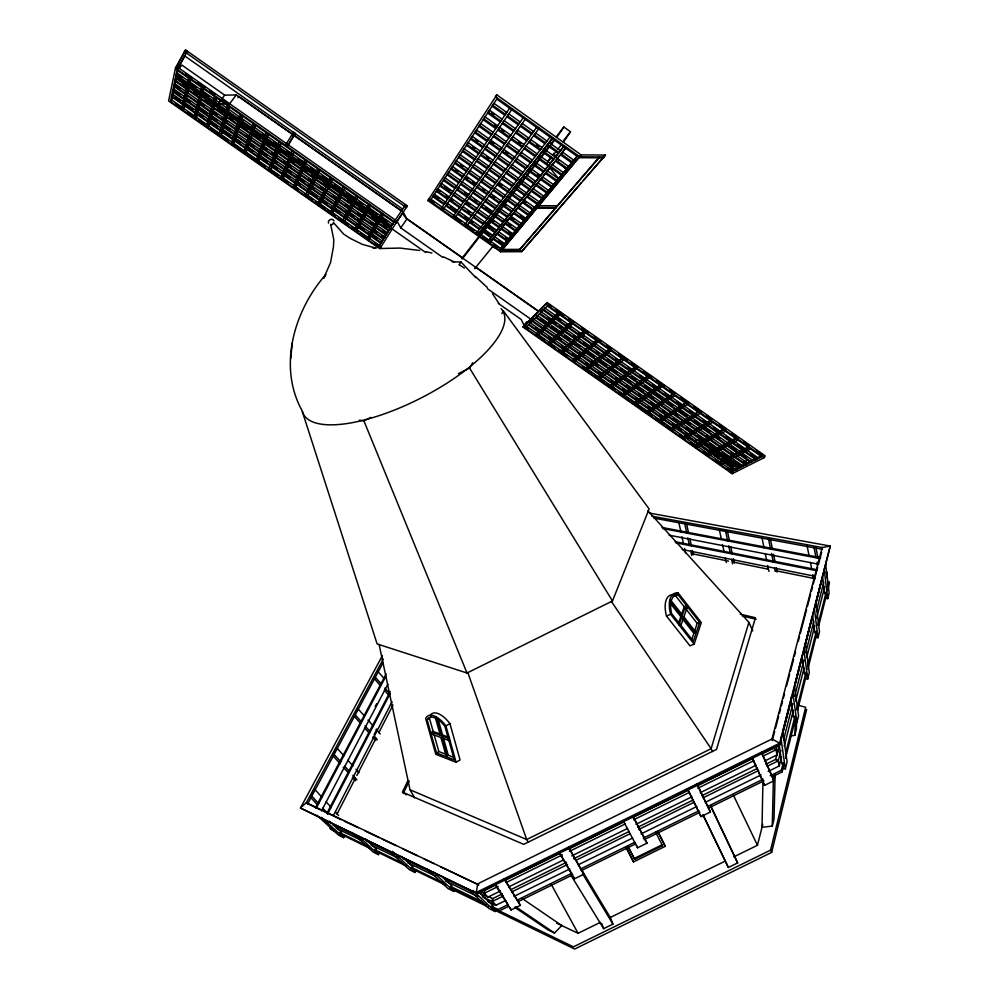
<?xml version="1.0" encoding="UTF-8"?>
<svg xmlns="http://www.w3.org/2000/svg" width="999" height="999" viewBox="0 0 999 999"><rect width="100%" height="100%" fill="white"/><g stroke="black" fill="none" stroke-linecap="round" stroke-linejoin="round"><path stroke-width="1.5" d="M762.949 780.768L762.012 827.272L772.264 826.123L774.025 819.018L775.149 773.975M772.264 826.123L773.463 776.335M790.634 735.926L794.804 735.351L795.254 721.44M796.74 718.194L796.378 728.995L794.804 735.351M330.657 224.35L333.778 239.573L333.479 246.678L330.519 262.65L323.664 278.246L325.874 274.45C294.006 310.627 277.597 366.658 302.222 410.964A112.275 39.386 -27.1 0 0 421.878 397.565A112.275 39.386 -27.1 0 0 501.111 308.616M333.216 222.939C334.927 223.177 331.368 225.299 330.519 224.7M292.22 343.244L290.734 358.616M176.049 69.505L176.686 66.521L185.589 49.95L407.392 205.919L395.929 222.864L175.462 68.107L185.589 49.95M170.454 101.461L177.085 70.117L393.818 222.228L378.446 247.065L170.454 101.461L171.628 99.925L177.997 70.017M181.531 109.216L182.617 104.458M182.805 103.671L183.791 99.363M183.966 98.576L184.965 94.206M186.176 88.961L185.152 93.394L186.351 91.833M187.387 83.654L186.351 88.149L187.562 86.576M187.575 82.83L188.636 78.222M184.291 105.632L183.192 110.377L185.19 105.27M185.477 100.537L184.478 104.845L186.326 100.424M186.663 95.392L185.652 99.75L187.525 95.28M187.874 90.16L186.85 94.593L188.736 90.06M189.111 84.853L188.062 89.348L189.972 84.778M190.372 79.433L189.298 84.041L191.583 77.835M495.292 910.439L574.625 949.05L771.653 852.409L770.566 850.137L805.681 707.292L798.326 705.244M771.653 852.409L806.655 709.465M195.155 113.237L193.981 117.932L195.142 116.396M196.403 108.204L195.342 112.462L196.516 110.914M196.603 107.43L197.677 103.109M198.963 97.939L197.877 102.31L199.063 100.749M200.275 92.695L199.163 97.14L200.362 95.554M200.474 91.883L201.611 87.325M782.542 768.443L785.351 768.855L787.1 761.837L782.617 730.381M794.168 722.115L796.902 722.502L798.551 715.883L794.555 686.625M805.069 678.633L807.741 678.983L809.29 672.727L805.531 643.856M815.421 637.387L818.019 637.712L819.492 631.793L815.746 601.81M825.224 598.326L827.746 598.626L829.145 593.019L825.624 563.698M772.364 776.685L782.13 771.877L781.368 770.229L783.266 762.687M785.539 753.621L795.029 715.871M796.553 709.827L806.043 672.077M807.554 666.046L816.283 631.306M817.806 625.274L826.148 592.057M827.671 586.013L828.808 581.48L829.457 583.016L827.572 590.571M782.13 771.877L784.028 764.322M785.539 758.278L795.766 717.494M797.652 709.939L806.742 673.676M807.879 669.143L816.97 632.879M818.855 625.324L826.81 593.593M196.828 114.398L195.642 119.093L197.702 114.023M198.089 109.378L197.015 113.636L198.913 109.241M199.375 104.296L198.289 108.604L200.2 104.171M200.674 99.138L199.575 103.509L201.498 99.013M201.998 93.894L200.874 98.327L202.822 93.794M203.346 88.536L202.198 93.082L204.271 88.087M780.906 750.349L778.233 760.863L779.257 765.971L768.106 771.44M783.591 739.834L792.769 703.783M794.68 696.278L803.87 660.227M805.781 652.722L813.823 621.178M816.495 610.664L823.775 582.117M733.803 856.88L757.442 845.279L762.786 824.262M774.612 777.734L775.386 774.737M781.543 756.93L779.257 765.971L778.233 760.863L775.674 759.415L765.921 764.21M784.215 746.378L793.381 710.214M795.666 701.173L804.07 668.031M806.742 657.479L814.747 625.836M816.658 618.306L824.674 586.663M778.758 747.352L775.661 759.44L778.233 760.863L767.07 766.358M782.629 732.242L790.384 702.022M794.655 685.414L801.635 658.216M804.732 646.128L812.1 617.432M815.584 603.833L822.177 578.146M764.46 761.101L777.035 754.919L779.744 744.342M782.841 732.267L791.37 699.025M794.854 685.426L802.209 656.73M804.919 646.153L812.287 617.457M815.771 603.858L822.364 578.171M382.392 655.606L300.437 808.029L477.322 893.606L779.944 744.717L830.256 546.053L649.8 513.136M777.16 745.254L775.986 749.774L777.035 754.919M774.675 731.455L772.314 740.484L772.002 738.985L822.214 547.539L830.256 546.053L779.645 743.219L779.944 744.717M775.461 728.446L778.621 716.395M779.407 713.386L780.581 708.865M781.368 705.856L782.554 701.348M783.341 698.338L784.527 693.818M786.5 686.288L789.647 674.25M790.434 671.241L793.593 659.19M794.38 656.181L795.566 651.673M798.326 641.133L799.5 636.613M800.286 633.603L806.593 609.515M807.392 606.505L810.539 594.467M811.325 591.458L812.512 586.937M813.298 583.928L817.632 567.37M818.418 564.36L821.578 552.322M207.667 122.003L206.418 126.636L207.58 125.1M209.016 117.033L207.879 121.241L209.041 119.693M210.364 112L209.216 116.271L210.402 114.71M210.577 111.226L211.751 106.893M213.149 101.723L211.963 106.106L213.149 104.533M214.573 96.428L213.361 100.924L214.56 99.326M209.34 123.164L208.079 127.797L210.19 122.777M210.689 118.207L209.54 122.402L211.476 118.057M212.063 113.187L210.901 117.445L212.849 113.037M213.449 108.092L212.275 112.412L214.248 107.954M214.86 102.922L213.661 107.305L215.659 102.797M216.308 97.64L215.085 102.123L217.095 97.54M220.167 130.757L218.843 135.34L219.992 133.791M221.603 125.849L220.392 130.007L221.553 128.446M223.052 120.891L221.815 125.1L222.989 123.526M224.513 115.847L223.264 120.117L224.45 118.544M224.738 115.072L225.999 110.739M227.522 105.507L226.236 109.952L227.422 108.354M221.84 131.918L220.492 136.488L222.665 131.518M223.277 127.023L222.053 131.169L224.038 126.848M224.738 122.065L223.501 126.274L225.499 121.903M226.211 117.045L224.962 121.304L226.973 116.883M227.71 111.938L226.448 116.259L228.484 111.788M229.246 106.718L227.947 111.151L230.007 106.606M647.926 510.826L748.9 622.352L711.126 748.713L712.462 751.51M232.655 139.498L231.244 144.018L232.392 142.47M234.166 134.665L232.892 138.761L234.053 137.2M234.403 133.916L235.702 129.758M237.263 124.788L235.939 128.996L237.113 127.422M237.5 124.013L238.836 119.743M240.447 114.585L239.086 118.968L240.272 117.37M234.315 140.659L232.892 145.18L235.115 140.235M235.851 135.839L234.553 139.922L236.576 135.639M237.387 130.944L236.076 135.09L238.124 130.757M238.961 125.974L237.625 130.182L239.698 125.799M240.547 120.941L239.198 125.212L241.283 120.779M242.17 115.797L240.796 120.167L242.907 115.647M699.662 622.327L693.368 641.233L671.653 613.648L671.216 611.663A22.89 11.226 66.7 0 1 677.147 594.942L678.259 594.992L699.662 622.327L697.177 623.351L694.717 630.719M674.05 594.73A25.037 12.325 66.7 0 0 666.458 616.008L689.972 645.829L694.155 644.143L701.298 622.564L678.171 592.981L675.424 594.143M691.72 639.697L693.855 633.291L695.479 631.68L683.89 616.92M243.631 152.685L245.13 148.227M246.728 143.456L245.367 147.502L247.427 143.244M248.351 138.624L246.978 142.72L248.139 141.146M248.601 137.874L249.987 133.716M251.661 128.734L250.25 132.954L251.423 131.369M253.359 123.651L251.91 127.972L253.097 126.374M246.79 149.388L245.279 153.846L247.565 148.951M248.401 144.63L247.04 148.664L249.101 144.405M250.025 139.798L248.651 143.893L250.737 139.598M251.686 134.902L250.287 139.048L252.397 134.703M253.359 129.932L251.948 134.141L254.071 129.745M255.082 124.85L253.621 129.171L255.781 124.688M680.881 625.636L686.912 608.141L685.464 606.293L684.228 606.805L681.181 615.584M678.596 623.026L680.806 616.67L682.055 616.158L671.053 602.147M678.97 625.049L685.464 606.293M257.58 156.943L256.006 161.351L257.143 159.803M259.265 152.248L257.842 156.231L258.991 154.67M260.976 147.465L259.528 151.511L260.689 149.95M262.7 142.632L261.238 146.728L262.4 145.155M262.974 141.883L264.46 137.725M266.258 132.692L264.735 136.963L265.909 135.365M257.542 158.704L258.329 156.493M260.939 153.409L259.503 157.392L261.613 153.172M264.398 143.819L262.924 147.914L265.072 143.594M266.171 138.911L264.673 143.069L266.845 138.711M267.969 133.903L266.446 138.162L268.644 133.716M259.852 158.017L257.655 162.5L260.389 156.556M263.324 148.414L261.201 152.685L263.823 147.078M270.017 165.659L268.369 170.005L269.505 168.456M271.79 161.014L270.292 164.947L272.44 160.764M273.576 156.306L272.065 160.29L273.214 158.729M275.399 151.536L273.863 155.582L275.025 153.996M277.247 146.691L275.687 150.787L276.848 149.201M277.535 145.941L279.133 141.733M271.678 166.821L270.005 171.154L272.265 166.708M275.262 157.48L273.726 161.463L275.911 157.23M277.098 152.722L275.537 156.756L277.734 152.485M278.946 147.889L277.372 151.973L279.595 147.652M280.844 142.932L279.233 147.14L281.493 142.732M274.101 161.925L271.953 166.109L274.613 160.614L277.185 162.425M524.2 324.425L523.139 327.148L732.167 473.713L764.198 457.629L765.222 455.906L547.19 302.572L524.213 325.537L528.034 328.221M302.335 411.588L377.123 643.943L467.008 673.014L612.487 600.973L649.125 508.953L503.434 311.001L501.86 313.649M282.442 174.363L280.707 178.646L283.004 174.226M284.29 169.78L282.717 173.651L283.866 172.09M286.176 165.135L284.578 169.068L285.726 167.495M288.087 160.427L286.463 164.41L287.625 162.837M288.374 159.69L290.01 155.644M291.995 150.762L290.309 154.907L291.483 153.309M284.091 175.512L282.355 179.795L284.653 175.387M285.964 170.941L284.378 174.813L286.576 170.667M287.849 166.309L286.251 170.23L288.474 166.046M289.772 161.613L288.149 165.584L290.384 161.351M291.72 156.843L290.072 160.876L292.332 156.593M293.706 151.96L292.02 156.106L294.318 151.736M294.842 183.042L293.032 187.275L295.367 182.892M296.778 178.534L295.142 182.355L297.377 178.234M298.751 173.951L297.09 177.822L298.226 176.249M300.749 169.306L299.051 173.239L301.336 169.031M302.772 164.598L301.049 168.581L303.359 164.323M304.832 159.778L303.084 163.861L304.245 162.263M296.503 184.203L294.668 188.424L297.015 184.053M300.424 175.125L298.751 178.996L301.011 174.837M304.782 165.06L306.543 160.976M299.038 179.395L296.79 183.516L299.588 178.122M303.022 170.205L300.736 174.413L303.584 168.893M305.057 165.509L302.747 169.768L307.13 160.727M307.23 191.721L305.344 195.891L306.468 194.33M309.253 187.263L307.542 191.034L310.402 185.689M309.578 186.576L311.313 182.755M313.386 178.172L311.626 182.055L313.948 177.872M315.509 173.526L313.711 177.46L316.059 173.239M317.657 168.781L315.834 172.802L316.995 171.204M308.891 192.882L306.98 197.04L309.378 192.707M310.926 188.436L309.19 192.195L311.476 188.112M312.987 183.928L311.238 187.737L313.549 183.616M315.072 179.358L313.299 183.229L315.634 179.058M317.195 174.713L315.397 178.646L317.757 174.425M319.368 169.98L317.532 174.001L319.917 169.705M319.605 200.387L317.632 204.495L320.08 200.187M319.93 199.713L321.715 195.991M323.851 191.546L322.04 195.317L324.388 191.221M326.024 187.025L324.188 190.859L325.324 189.261M328.221 182.455L326.361 186.326L327.51 184.728M330.469 177.76L328.559 181.743L330.994 177.485M407.754 780.956L402.397 792.132L523.701 844.367L716.52 749.437L755.444 617.732L740.259 614.173M403.221 793.568L409.253 780.993M321.253 201.536L319.268 205.644L321.715 201.348M323.376 197.153L321.578 200.874L323.913 196.828M325.524 192.72L323.701 196.478L326.061 192.382M325.861 192.02L328.858 186.613M329.92 183.641L328.047 187.512L330.444 183.329M332.18 178.958L330.257 182.929L332.704 178.671M326.998 190.434L328.234 187.887M331.968 209.041L329.92 213.087L332.405 208.828M334.153 204.708L332.305 208.379L333.429 206.805M336.388 200.324L334.503 204.046L336.888 199.975M338.636 195.879L336.725 199.638L337.862 198.052M340.921 191.358L338.986 195.18L341.421 191.034M343.269 186.738L341.283 190.659L342.432 189.048M333.616 210.19L331.556 214.236L334.041 209.977M335.814 205.869L333.953 209.528L336.326 205.519M338.049 201.498L336.163 205.207L338.549 201.149M340.322 197.053L338.399 200.811L340.821 196.716M342.62 192.545L340.671 196.366L343.119 192.22M344.967 187.937L342.969 191.845L345.454 187.625M337 814.135L355.419 778.258M356.843 775.499L375.974 738.236M378.808 732.717L392.982 705.119M374.076 734.677L376.91 729.17M333.454 815.471L392.033 701.785M326.91 813.298L390.234 691.508M327.472 814.272L389.91 694.03M321.453 811.001L387.899 684.165M375.212 706.505L376.66 703.746M315.572 807.454L386.151 673.925M316.134 808.378L385.789 676.435M344.305 217.682L342.182 221.678L343.294 220.117M346.591 213.424L344.655 217.033L347.065 213.049M348.888 209.091L346.94 212.762L349.375 208.729M351.236 204.708L349.25 208.429L350.387 206.83M353.609 200.262L351.598 204.033L354.083 199.912M356.044 195.704L353.983 199.575L355.12 197.964M334.24 752.684L336.8 747.901L343.868 755.781M356.006 712.012L357.829 708.591L363.948 715.496M320.317 809.789L307.692 803.808L382.904 663.111M383.304 659.028L306.368 802.647L300.437 808.029L477.322 893.606M185.339 55.032L177.248 69.368L187.4 51.211M345.954 218.831L343.818 222.814L346.353 218.594M348.239 214.573L346.303 218.182L348.713 214.198M350.562 210.265L348.601 213.923L351.036 209.89M352.909 205.881L350.924 209.59L353.384 205.519M355.294 201.448L353.284 205.207L355.769 201.099M357.742 196.903L355.669 200.762L358.204 196.578M356.631 226.311L354.42 230.245L357.005 226.061M358.991 222.115L356.993 225.674L359.44 221.716M361.388 217.857L359.365 221.466L361.838 217.47M363.811 213.536L361.763 217.195L364.26 213.149M366.283 209.153L364.198 212.862L366.72 208.779M368.793 204.67L366.658 208.466L369.23 204.32M467.844 888.498L488.886 908.466L495.142 911.525L496.54 909.04M358.279 227.46L356.056 231.393L358.641 227.21M360.651 223.277L358.641 226.823L361.101 222.877M365.497 214.71L363.424 218.356L365.934 214.323M367.969 210.327L365.871 214.036L368.406 209.965M370.492 205.856L368.344 209.653L369.493 208.042M427.21 868.98L448.027 888.548L453.921 891.42L455.282 889.023M389.185 850.836L409.49 869.754L415.06 872.477L416.396 870.154M352.01 832.479L373.189 852.06L378.459 854.632L379.77 852.384M369.293 234.653L366.658 238.811L367.757 237.25M371.391 230.794L369.318 234.303L370.429 232.73M381.943 213.237L371.765 230.157L372.889 228.571M370.592 236.089L368.294 239.947L370.929 235.801M375.537 227.76L373.426 231.318L375.949 227.36M378.059 223.514L375.911 227.11L378.471 223.114M380.619 219.206L378.446 222.852L381.031 218.818M383.241 214.797L381.019 218.544L383.641 214.423M458.429 373.638L469.555 368.082L472.702 362.774M316.833 815.184L338.661 835.226L343.644 837.661L344.942 835.476M374.15 230.369L370.966 235.452L374.15 230.369L376.785 232.218M742.969 466.208L746.902 459.677M293.706 131.955L285.439 145.305L286.613 143.694M683.903 436.713L526.386 326.248L525.312 327.872L731.181 472.215L732.167 470.566L761.375 455.769M732.167 473.713L733.166 472.065M746.615 449.812L745.591 451.511L750.561 448.913M736.413 468.419L735.414 470.067L528.359 324.837M295.08 133.516L287.213 146.553L295.479 133.204M734.103 441.009L733.079 442.719L737.961 440.059M721.44 463.037L720.441 464.685L724.612 462.5M719.055 449.238L718.044 450.899L722.227 448.626M711.638 437.849L710.614 439.523L714.784 437.162M716.57 435.052L715.546 436.738L719.767 434.34M697.215 446.053L696.216 447.689L700.249 445.404M689.772 434.765L688.761 436.426L692.732 434.078M699.263 429.158L698.239 430.831L702.322 428.421M704.108 426.286L703.071 427.972L707.217 425.524M378.446 247.065L390.909 227.16M392.52 224.538L394.143 221.915M683.878 405.706L682.829 407.405L687.374 404.495M682.167 423.339L681.143 425L685.114 422.565M669.842 414.685L668.818 416.346L672.702 413.861M679.133 408.741L678.084 410.427L682.092 407.867M397.078 221.241L379.795 248.776L168.594 100.949L175.462 68.107L176.686 66.521L397.078 221.241L400.724 227.872L442.769 257.38M666.62 399.95L665.571 401.635L669.505 399.026M658.653 387.987L657.604 389.672L661.987 386.638M648.601 411.95L647.577 413.586L651.323 411.101M653.034 408.991L652.01 410.639L655.781 408.141M636.4 403.396L635.376 405.032L639.06 402.485M645.142 397.352L644.105 399.001L647.851 396.416M649.587 394.268L648.538 395.941L652.335 393.306M627.384 400.249L628.421 398.613M641.545 382.33L640.484 384.016L644.268 381.293M624.2 394.842L623.164 396.478L626.773 393.868M616.158 383.117L615.122 384.765L618.668 382.105M612.15 367.982L611.088 369.642L614.685 366.858M620.716 361.313L619.642 362.999L623.776 359.777M595.541 362.537L594.48 364.185L597.951 361.376M595.329 343.469L594.243 345.142L598.214 341.795M427.11 719.767L427.684 718.88A22.815 10.265 60.7 0 1 443.618 724.737L444.905 726.31L454.308 759.877L436.501 752.921L427.11 719.767L430.07 717.532A22.802 10.29 60.7 0 1 431.081 716.608M575.199 360.477L574.15 362.113L577.484 359.29M579.145 357.142L578.084 358.791L581.43 355.969M564.522 347.827L560.214 352.335L563.448 348.788M568.381 344.418L564.06 348.951L567.295 345.379M566.77 348.464L565.709 350.1L568.98 347.227M576.261 337.45L571.828 342.083L575.149 338.436M574.575 341.596L573.501 343.256L576.873 340.297M427.884 200.587L496.84 94.868L581.106 154.882L605.431 155.045L521.753 251.673L500.599 251.798L427.884 200.587L429.046 198.913M567.569 324.95L563.149 329.682L566.458 325.974M555.919 335.676L551.66 340.247L554.857 336.651M496.715 99.051L577.247 156.393L499.575 250.037L429.932 200.986L497.202 98.439M538.286 334.59L537.225 336.213L540.334 333.241M545.679 327.535L544.605 329.183L547.777 326.149M550.973 319.68L546.678 324.425L549.912 320.716M554.832 315.996L550.474 320.779L553.746 317.033M553.259 320.304L552.16 321.978L555.432 318.856M526.723 321.728L523.139 327.148L547.19 302.572M604.657 155.931L603.384 157.842L579.07 157.692M521.753 251.673L523.451 249.338M559.915 180.307L562.487 176.486M499.575 250.037L506.618 241.221M503.296 247.814L501.148 251.149L522.315 251.011M496.715 230.344L495.554 232.043L485.526 224.975L486.688 223.277L496.715 230.344L498.576 228.009M474.975 268.331L475.799 267.108L538.061 310.851M548.201 161.051L550.799 157.205M563.386 142.258L570.504 131.756L563.861 127.01L556.218 136.863M559.665 151.436L558.379 153.334L547.065 145.292M510.027 107.58L441.046 208.816L442.207 207.143M556.718 137.512L563.861 127.01M477.285 231.855L476.136 233.529L550.536 136.413M484.34 222.665L483.179 224.363L473.151 217.295M459.053 264.847L460.989 262.013L475.836 277.672M512.112 109.066L442.857 210.09L444.018 208.416M465.609 223.626L464.46 225.312L537.05 126.823M467.407 224.9L466.258 226.573L539.123 128.297M453.921 215.397L452.759 217.07L523.126 117.857M455.719 216.658L454.557 218.331L525.212 119.343M400.724 227.872L406.93 218.981L403.321 212.325L395.929 222.864M496.84 94.868L495.516 96.778L579.807 156.806L604.145 156.955M429.932 200.986L431.093 199.313L500.711 248.351M405.631 204.683L394.18 221.641L395.329 220.017M407.392 205.919L406.243 207.542L184.365 51.548M379.32 217.357L380.457 215.747M376.773 221.678L377.897 220.08M374.25 225.949L375.374 224.35M402.048 211.426L236.276 94.942L229.67 103.721L219.58 103.834M237.937 97.677L238.836 96.491L401.61 210.876M218.132 103.846L224.7 95.142L236.276 94.942M179.333 68.282L181.83 65.035L224.7 95.142M177.135 74.026L175.924 75.612L391.121 226.586M175.999 79.408L174.788 80.981L388.499 230.831M505.482 198.938L477.934 234.802L552.247 138.586M507.355 196.491L523.389 175.737M525.274 173.302L527.16 170.854M529.045 168.419L531.868 164.748M533.691 162.4L536.575 158.654M539.41 154.982L542.232 151.324M544.118 148.888L546.952 145.217M548.838 142.782L552.609 137.899M461.65 258.704L486.488 226.711M488.399 224.251L490.309 221.778M492.22 219.318L506.543 200.861M508.454 198.401L511.326 194.705M513.236 192.245L524.687 177.472M526.598 175.012L548.576 146.703M550.486 144.243L554.308 139.323M462.437 258.778L554.82 139.972M563.848 140.16L570.504 131.756M547.402 162.412L551.161 157.68M553.046 155.307L555.869 151.748M557.742 149.375L561.5 144.63M490.871 237.662L487.812 241.758L563.661 146.716M492.807 235.252L494.73 232.829M500.499 225.599L515.896 206.306M517.819 203.896L524.55 195.454M526.473 193.044L529.358 189.423M531.281 187.013L548.601 165.297M550.524 162.887L553.409 159.266M555.332 156.855L563.998 146.004M497.502 232.917L489.61 243.019L565.734 148.189M499.438 230.507L509.09 218.469M511.026 216.071L512.949 213.661M514.885 211.251L521.64 202.834M523.576 200.424L526.473 196.815M527.884 195.055L531.306 190.797M533.229 188.386L536.126 184.778M538.061 182.38L554.47 161.913M556.605 159.253L559.303 155.906M561.713 152.897L566.058 147.477M474.787 268.556L492.457 246.815L496.428 248.227M519.43 225.774L508.104 239.423L505.581 237.637M521.391 223.401L577.559 155.669M579.12 157.268L501.735 250.112L519.855 250.012M580.357 155.769L581.106 154.882L500.599 251.798M599.275 157.068L518.506 251.036L599.013 157.817M522.877 249.987L581.306 182.78M583.341 180.444L605.431 155.045M514.597 907.267L548.101 929.932L554.495 933.016L561.8 925.574L522.027 898.413M529.695 322.964L531.893 320.766M540.721 312.013L542.919 309.815M525.312 327.872L547.327 306.019L761.738 456.78L731.181 472.215M538.723 331.456L535.576 335.065L538.686 332.08M542.407 327.909L539.248 331.543L542.37 328.559M546.128 324.338L542.944 328.009L546.103 324.975M558.204 312.749L554.32 317.095L558.029 313.549M544.068 329.083L540.909 332.704L544.03 329.72M551.598 321.89L548.364 325.599L551.573 322.527M558.054 315.721L559.915 313.948M556.031 318.294L559.74 314.747M551.086 340.122L547.902 343.706L551.086 340.784M558.666 333.142L555.432 336.775L558.666 333.803M562.537 329.583L559.265 333.254L562.549 330.232M571.028 321.765L567.082 326.061L570.866 322.577M550.611 343.231L552.734 341.283M556.518 337.824L553.309 341.408L556.518 338.486M564.223 330.769L560.938 334.428L564.235 331.418M568.144 327.16L564.835 330.869L568.169 327.809M570.829 324.7L572.727 322.964M549.55 344.855L552.734 341.945M557.105 337.949L560.339 334.977M568.781 327.26L572.577 323.776M571.191 341.933L567.919 345.542L571.228 342.62M579.158 334.89L575.799 338.574L579.208 335.564M583.828 330.756L579.82 335.015L583.691 331.593M565.084 349.95L561.85 353.484L565.109 350.624M570.641 345.055L572.864 343.107M578.571 338.087L580.844 336.076M585.526 331.968L581.518 336.213L585.402 332.792M569.58 346.703L572.889 343.793M577.484 339.76L580.894 336.763M575.786 357.442L572.514 360.964L575.836 358.142M579.72 354.096L576.435 357.63L579.77 354.807M583.703 350.711L580.382 354.283L583.753 351.411M587.737 347.29L584.378 350.886L587.812 347.977M591.833 343.806L588.436 347.452L591.908 344.493M595.616 340.597L592.544 343.956L596.503 340.597M585.364 351.885L582.042 355.444L585.426 352.585M593.518 344.992L590.122 348.626L593.606 345.691M596.316 342.632L598.314 340.946M586.051 352.06L589.485 349.163M588.099 366.084L584.79 369.568L588.186 366.808M592.12 362.812L588.798 366.308L592.207 363.524M596.191 359.49L592.819 363.024L596.278 360.202M600.312 356.119L596.915 359.69L600.411 356.83M604.495 352.709L601.048 356.318L604.607 353.421M609.365 348.726L605.257 352.884L609.303 349.6M587.474 369.081L589.747 367.245M593.781 363.961L590.446 367.457L593.856 364.685M606.181 353.896L602.734 357.492L606.293 354.608M609.04 351.573L611.076 349.925M586.425 370.716L589.822 367.957M598.576 360.864L602.097 358.017M606.955 354.083L611.001 350.786M600.411 374.725L597.052 378.171L600.511 375.449M604.507 371.503L601.148 374.962L604.62 372.24M608.666 368.244L605.257 371.74L608.778 368.981M612.874 364.947L609.427 368.481L612.999 365.684M617.145 361.588L613.661 365.159L617.282 362.325M622.115 357.692L617.944 361.8L622.077 358.579M599.725 377.684L602.047 375.874M616.408 364.672L618.831 362.774M598.688 379.308L602.16 376.611M602.784 376.123L606.268 373.401M606.917 372.902L610.451 370.154M615.334 366.346L618.968 363.511M612.699 383.341L609.303 386.75L612.837 384.091M616.883 380.182L613.473 383.616L617.02 380.944M621.128 376.998L617.669 380.457L621.266 377.747M625.424 373.751L621.927 377.26L625.574 374.513M629.77 370.467L626.248 374.001L629.944 371.228M634.852 366.645L630.619 370.716L634.827 367.545M620.379 379.957L622.777 378.159M624.65 376.76L627.085 374.925M636.55 367.832L632.305 371.903L636.525 368.743M610.926 387.899L614.472 385.252M619.33 381.618L622.926 378.921M623.588 378.421L627.247 375.686M627.921 375.187L631.63 372.402M624.974 391.958L621.528 395.329L625.137 392.719M629.245 388.861L625.786 392.257L629.407 389.635M633.566 385.726L630.069 389.16L633.741 386.501M637.949 382.555L634.415 386.014L638.136 383.329M642.394 379.333L638.811 382.842L642.582 380.107M647.564 375.587L643.281 379.608L647.564 376.498M630.893 390.01L627.434 393.406L631.056 390.796M632.767 388.661L635.227 386.888M631.718 390.322L635.401 387.674M636.076 387.187L639.797 384.503M644.967 380.794L649.263 377.697M638.461 399.7L633.753 403.896L637.424 401.348M641.583 397.515L638.086 400.874L641.783 398.314M645.991 394.455L642.457 397.852L646.191 395.254M650.461 391.346L646.877 394.767L650.674 392.132M655.307 387.962L651.36 391.658L655.207 388.986M660.264 384.515L655.918 388.486L660.289 385.452M639.722 402.035L643.418 399.475M653.034 392.832L656.892 390.159M649.475 409.14L645.953 412.45L649.687 409.952M653.908 406.168L650.374 409.49L654.133 406.98M658.403 403.159L654.82 406.531L658.628 403.983M662.949 400.112L659.328 403.509L663.199 400.936M667.894 396.803L663.898 400.462L667.819 397.839M672.939 393.431L668.543 397.365L673.001 394.38M656.468 407.679L660.289 405.144M660.988 404.682L664.859 402.11M670.217 398.539L674.687 395.579M661.7 417.719L658.129 420.991L661.95 418.544M666.221 414.81L662.637 418.106L666.47 415.646M670.791 411.863L667.17 415.197L671.053 412.699M674.775 409.303L671.765 412.25L675.699 409.715M679.457 406.281L676.423 409.253L680.419 406.693M685.601 402.335L681.143 406.218L685.689 403.309M665.297 417.594L667.856 415.959M659.752 422.127L663.586 419.692M664.273 419.243L668.106 416.795M673.413 413.411L677.359 410.889M673.913 426.286L670.304 429.533L674.188 427.135M678.521 423.439L674.887 426.698L678.783 424.288M683.166 420.554L679.507 423.851L683.453 421.416M688.224 417.432L684.178 420.966L688.186 418.494M693.019 414.46L688.923 418.032L692.994 415.534M698.251 411.226L693.731 415.072L698.363 412.212M671.927 430.669L675.824 428.271M676.523 427.834L680.431 425.437M685.838 422.127L689.859 419.655M690.584 419.205L694.667 416.708M695.416 416.246L700.049 413.399M686.101 434.84L682.454 438.049L686.413 435.701M690.796 432.055L687.125 435.277L691.096 432.929M695.866 429.033L691.82 432.492L695.841 430.107M700.674 426.173L696.578 429.67L700.661 427.247M705.556 423.276L701.41 426.81L705.544 424.35M710.888 420.104L707.342 422.202L706.305 423.901L711.013 421.116M684.078 439.185L688.036 436.85M693.468 433.641L697.502 431.268M707.979 425.087L712.699 422.302M449.937 723.613L445.929 725.911A25 11.239 60.7 0 0 425.636 718.443L435.789 754.307L456.106 762.274L460.064 759.927L449.937 723.613A24.963 11.276 60.7 0 0 430.482 714.847M440.971 737.549L446.004 755.481L448.226 755.194L453.871 757.379M446.004 755.481L447.19 754.794M436.501 752.921L438.861 751.548L445.804 754.245M449.6 737.637L442.557 735.002L441.371 735.689L436.188 717.257M435.552 718.293L440.334 735.289L441.521 734.602L433.191 731.48L432.005 732.167L432.642 734.402L433.828 733.728L438.861 751.548M698.289 443.381L694.592 446.553L698.613 444.268M703.059 440.659L699.35 443.856L703.383 441.546M708.216 437.699L705.144 439.46L704.12 441.133L708.216 438.798M713.111 434.915L709.989 436.688L708.965 438.374L713.124 436.001M718.069 432.067L714.909 433.878L713.885 435.564L718.094 433.166M723.501 428.971L719.904 431.031L718.868 432.729L723.651 429.995M700.973 444.992L705.019 442.694M705.769 442.282L709.864 439.947M720.541 433.903L725.336 431.181M710.451 451.91L706.718 455.057L710.813 452.822M715.646 449.063L712.562 450.749L711.55 452.41L715.659 450.162M720.554 446.366L717.419 448.089L716.408 449.75L720.579 447.465M724.475 444.218L721.34 447.053L725.561 444.742M730.581 440.859L727.359 442.632L726.335 444.318L730.619 441.97M736.088 437.837L732.429 439.835L731.405 441.546L736.275 438.873M708.328 456.193L712.437 453.958M713.174 453.546L717.294 451.311M722.989 448.214L727.222 445.904M727.996 445.479L732.292 443.144M722.951 460.252L719.817 461.9L718.818 463.548L722.989 461.363M727.884 457.654L724.737 459.303L723.738 460.964L727.921 458.766M732.866 455.02L729.695 456.693L728.683 458.366L732.916 456.131M737.936 452.347L734.702 454.046L733.691 455.731L737.986 453.471M743.069 449.637L739.797 451.361L738.773 453.059L743.131 450.761M748.676 446.678L744.954 448.638L743.93 450.337L748.875 447.739M741.445 452.522L744.73 450.811M725.361 462.1L729.545 459.915M730.319 459.515L734.565 457.292M735.339 456.88L739.647 454.632M740.434 454.22L744.792 451.935M359.29 420.167L363.911 420.866L370.866 417.395M495.916 884.852L484.752 890.346L484.265 893.293L487.949 897.114L500.511 890.933M505.669 880.057L560.052 853.296M568.419 849.187L624.2 821.74M632.567 817.632L688.348 790.184M698.101 785.376L752.484 758.628M762.249 753.82L773.401 748.338L775.986 749.774L763.423 755.956M498.214 886.425L484.265 893.293L480.057 891.283M506.593 882.304L562.425 854.832M569.405 851.398L625.237 823.938M633.616 819.817L689.447 792.344M697.826 788.223L753.658 760.763M508.891 886.812L563.361 860.014M571.74 855.893L627.597 828.421M635.976 824.3L691.845 796.827M700.224 792.707L756.081 765.222M502.435 893.805L492.669 898.601L488.486 896.578M510.801 889.684L566.558 862.262M573.526 858.828L629.295 831.405M637.662 827.297L693.431 799.862M701.785 795.753L757.554 768.331M503.371 896.041L492.207 901.523L482.43 896.827M511.738 891.92L567.544 864.472M575.923 860.351L630.332 833.603M638.711 829.482L694.517 802.035M702.884 797.914L758.691 770.479M505.606 900.511L495.841 905.306L487.462 901.26M513.986 896.39L569.842 868.93M578.221 864.809L632.667 838.036M641.046 833.915L696.89 806.455M705.269 802.334L761.126 774.874M491.071 906.105L498.076 909.502L507.854 904.694M517.619 899.899L572.04 873.138M580.419 869.018L634.84 842.269M643.219 838.149L699.038 810.713M707.404 806.593L763.224 779.145M770.204 775.724L781.368 770.229M490.571 906.992L498.976 911.076L508.741 906.28M518.506 901.473L572.902 874.737M581.268 870.616L635.676 843.88M644.043 839.759L699.837 812.337M708.204 808.216L763.998 780.793M495.379 885.027L511.051 909.977L520.392 905.381L504.782 879.407M558.928 852.035L574.437 878.82L583.803 874.225L569.005 847.814M623.064 820.491L637.587 847.789L646.965 843.181L645.928 840.983M699.924 814.435L701.023 816.608L710.426 811.987L697.027 784.09M752.11 757.729L764.585 785.364L774 780.731L761.6 752.322M634.627 859.365L634.228 858.478L662.1 844.792L662.512 845.666L634.627 859.365L628.346 847.277M625.898 847.314L633.491 861.925L665.284 846.303L657.817 831.38M556.668 923.138L578.059 933.303L600.312 922.377M610.039 917.606L725.461 860.976M570.529 874.575L603.658 928.658L612.911 924.112L610.277 917.494L581.618 869.817M703.071 815.271L728.371 867.469L737.662 862.924L710.714 805.669M770.566 850.137L573.414 946.852L496.878 909.689M673.214 596.291A22.865 11.251 66.7 0 1 674.662 595.991L678.259 594.992M666.458 616.008L670.616 614.26A25.075 12.3 66.7 0 1 678.171 592.981M686.912 608.141L685.676 608.653L697.177 623.351M682.267 618.531L683.516 618.019L695.104 632.779M694.23 632.192L695.479 631.68M502.285 249.463L520.429 249.35M556.106 207.505L537.537 207.505L538.736 205.719L557.305 205.719L555.444 208.254L536.9 208.267M380.519 248.501L400.037 248.077L419.68 250.487M452.048 261.813L460.989 262.013M375.299 248.039L372.714 247.652L376.136 248.214L362.325 244.355L350.112 238.324L343.693 234.116L333.841 223.027M685.289 437.699L691.37 438.798M695.928 439.635L698.963 440.184L738.423 467.882M651.935 516.208L822.214 547.539L822.364 549.3L653.958 518.144M721.765 529.945L724.25 530.394M662.012 527.472L820.753 557.642M662.637 528.521L819.555 558.441M669.08 535.177L818.543 564.198M675.162 541.72L817.282 569.792M675.774 542.794L816.108 570.604M682.217 549.512L815.109 576.298M692.132 553.746L728.583 561.138M733.141 562.062L768.069 569.155M775.661 570.691L815.147 578.708M742.457 616.033L756.118 619.243M425.874 251.611L431.918 253.059M432.005 732.167L448.401 738.336M432.642 734.402L450.449 741.133M379.083 644.367L409.99 789.759L526.698 839.522L528.184 842.232M443.531 256.905L454.395 261.95M323.127 811.113L341.358 819.767M344.168 821.091L358.191 827.734M365.197 831.068L379.22 837.711M382.03 839.048L396.054 845.691M403.072 849.013L417.095 855.668M424.113 858.99L433.928 863.636M440.934 866.97L478.808 884.914L306.368 802.647L307.692 803.808M479.52 893.069L487.949 897.114M333.092 824.924L358.204 837.025M366.583 841.058L394.505 854.495M402.872 858.528L433.578 873.301M443.356 878.009L472.664 892.119M336.276 828.258L361.476 840.421M371.278 845.154L397.877 858.004M407.667 862.724L435.664 876.248M445.467 880.981L477.659 896.528M332.717 829.282L329.92 827.934L330.769 829.345L336.376 832.08M339.722 832.691L367.757 846.278M374.762 849.687L402.784 863.273M411.188 867.357L443.431 882.991M450.437 886.388L482.667 902.022M455.132 889.422L484.353 903.608M340.584 834.115L371.416 849.1M375.624 851.148L406.468 866.121M412.075 868.855L445.716 885.201M449.912 887.237L486.363 904.944M452.147 889.435L488.324 907.055M459.515 264.897L464.398 268.132M515.771 906.792L554.495 933.016M734.577 453.958L537.287 315.409L536.201 317.07L746.29 464.572L747.302 462.899L737.125 455.744M540.534 318.656L546.89 323.114M551.985 326.685L559.602 332.043M564.697 335.614L569.78 339.185M576.136 343.656L579.957 346.328M587.587 351.685L593.943 356.156M600.299 360.614L606.655 365.085M613.011 369.543L616.82 372.227M624.45 377.585L630.806 382.043M638.436 387.4L643.531 390.971M649.887 395.442L653.696 398.114M675.312 413.299L677.859 415.084M686.763 421.328L690.571 424.013M707.105 435.614L709.64 437.4M731.256 452.584L733.803 454.37M743.968 461.513L746.515 463.299L745.504 464.972L535.639 317.632M185.951 73.889L192.332 78.359M197.427 81.943L205.07 87.313M210.165 90.884L215.272 94.468M221.641 98.938L229.283 104.308M692.607 430.656L533.616 319.068L532.529 320.704L741.196 467.145L742.207 465.484L695.142 432.442M558.466 337.462L561.001 339.235M580.069 352.622L583.878 355.294M591.495 360.639L597.852 365.097M615.634 377.585L618.181 379.37M627.072 385.614L630.881 388.286M638.511 393.643L641.046 395.417M651.211 402.56L655.032 405.232M662.649 410.577L667.732 414.148M674.088 418.606L677.896 421.278M686.788 427.522L691.87 431.093M698.226 435.552L704.582 440.01M709.665 443.581L714.747 447.14M722.364 452.497L728.721 456.955M733.803 460.527L741.433 465.871M487.362 288.674L530.681 319.081M531.967 321.266L740.421 467.544M178.409 74.925L182.23 77.597M189.872 82.954L196.229 87.425M203.871 92.782L208.966 96.354M238.237 116.895L243.331 120.467M262.425 133.866L264.972 135.652M273.876 141.908L276.423 143.694M286.613 150.837L290.422 153.521M298.064 158.878L303.159 162.45M310.789 167.807L315.884 171.378M322.252 175.849L327.335 179.42M334.977 184.778L340.072 188.349M346.428 192.819L352.797 197.278M359.165 201.748L362.987 204.42M370.617 209.778L376.985 214.248M382.08 217.819L387.162 221.391M529.994 322.665L737.175 468.032L736.176 469.68L528.908 324.3M535.826 327.697L539.66 330.382M548.601 336.663L551.148 338.449M561.376 345.617L567.769 350.1M572.877 353.683L576.71 356.381M585.651 362.649L588.211 364.448M598.426 371.616L600.986 373.401M611.201 380.582L613.761 382.367M622.702 388.648L626.535 391.333M635.476 397.602L638.036 399.4M648.251 406.568L650.811 408.366M659.752 414.635L663.586 417.32M672.527 423.601L675.087 425.387M677.634 427.185L681.468 429.87M685.302 432.567L687.861 434.353M709.577 449.587L712.137 451.386M722.352 458.553L728.746 463.037M716.196 454.533L718.743 456.331M727.659 462.587L731.48 465.259M175.886 77.26L187.35 85.302M189.897 87.088L251.074 129.995M253.621 131.793L263.811 138.936M266.358 140.722L425.649 252.46M498.289 303.409L521.228 319.505L524.213 325.537M689.71 438.286L697.364 443.656M699.912 445.442L710.102 452.597M712.649 454.383L721.578 460.639M724.125 462.425L730.494 466.895M182.355 83.866L186.164 86.538M193.794 91.896L197.615 94.568M205.245 99.925L210.327 103.484M217.957 108.841L223.039 112.4M229.395 116.858L233.217 119.543M240.846 124.887L247.203 129.346M252.285 132.917L259.915 138.262M264.997 141.833L270.092 145.404M277.722 150.749L280.257 152.535M291.708 160.564L294.255 162.35M303.147 168.594L306.968 171.266M312.05 174.825L317.133 178.396M323.501 182.854L329.857 187.312M347.652 199.8L351.473 202.472M359.103 207.829L364.185 211.401M371.815 216.746L376.898 220.317M383.254 224.775L387.075 227.447M686.438 438.486L719.467 461.65M722.015 463.436L732.167 470.566M539.497 336.251L544.63 339.86M550.961 344.293L554.845 347.015M558.603 349.65L567.607 355.969M582.817 366.633L585.364 368.419M589.31 371.178L591.858 372.977M594.28 374.675L604.62 381.93M607.03 383.604L609.577 385.389M612.287 387.3L614.835 389.086M618.493 391.645L622.315 394.33M626.323 397.14L628.883 398.938M631.231 400.587L641.645 407.879M642.694 408.628L646.528 411.301M649.3 413.249L651.86 415.047M655.444 417.557L664.622 424.001M666.907 425.599L670.729 428.284M679.645 434.54L683.478 437.212M691.121 442.582L694.942 445.254M703.858 451.511L707.679 454.195M715.321 459.552L719.143 462.237M728.071 468.481L731.892 471.166M174.862 84.715L179.982 88.299M201.698 103.534L204.258 105.32M213.199 111.588L217.033 114.273M222.153 117.857L227.26 121.441M246.428 134.89L248.988 136.676M263.049 146.528L266.883 149.226M271.99 152.81L277.11 156.381M283.491 160.864L291.159 166.246M309.053 178.784L311.613 180.582M320.554 186.85L326.948 191.333M333.341 195.804L337.175 198.501M346.116 204.77L349.95 207.455M357.617 212.824L361.451 215.522M370.404 221.79L374.238 224.475M383.179 230.744L387.013 233.441M173.664 86.276L385.901 235.027M173.751 89.947L180.132 94.418M186.526 98.889L190.347 101.573M199.288 107.842L206.955 113.212M210.789 115.896L217.17 120.367M224.825 125.737L229.932 129.321M249.088 142.732L254.196 146.316M259.303 149.9L266.97 155.257M288.674 170.479L291.233 172.265M296.341 175.849L303.996 181.206M309.103 184.79L314.21 188.374M346.141 210.739L353.796 216.109M357.63 218.793L360.189 220.579M381.893 235.789L384.453 237.587M172.565 91.496L383.341 239.173M175.2 96.891L180.307 100.462M186.688 104.932L193.069 109.403M199.45 113.874L203.272 116.558M210.939 121.915L217.307 126.386M223.689 130.857L230.07 135.315M235.177 138.898L240.284 142.47M247.939 147.827L253.047 151.411M260.702 156.768L267.083 161.239M272.178 164.81L277.285 168.394M284.94 173.751L290.047 177.322M297.702 182.692L300.249 184.478M311.738 192.52L316.845 196.091M321.94 199.663L327.048 203.247M332.155 206.818L339.81 212.175M356.393 223.801L364.048 229.158M369.155 232.73L376.81 238.099M171.478 96.653L380.819 243.244M171.628 99.925L379.545 245.504M176.124 103.871L181.219 107.43M187.575 111.876L192.657 115.434M199.026 119.892L205.382 124.338M210.464 127.909L218.094 133.242M221.915 135.914L228.272 140.372M234.628 144.818L242.257 150.162M246.079 152.835L254.982 159.066M258.791 161.738L265.16 166.196M270.242 169.755L277.872 175.1M280.419 176.873L288.049 182.218M295.679 187.562L298.226 189.335M304.583 193.794L312.212 199.138M316.021 201.81L324.925 208.042M327.472 209.815L330.02 211.601M332.555 213.374L335.102 215.16M338.923 217.832L347.814 224.063M351.636 226.736L357.992 231.194M360.539 232.967L366.895 237.425M374.525 242.757L380.881 247.215M435.202 195.816L438.936 198.451M450.699 206.743L455.694 210.252M464.972 216.795L468.706 219.43M470.517 220.704L473.002 222.452M484.752 230.744L489.722 234.241M499.025 240.796L504.045 244.33M432.792 196.628L443.981 204.508M445.804 205.794L455.769 212.824M457.592 214.098L467.544 221.116M469.355 222.39L479.308 229.408M481.118 230.682L491.058 237.687M492.869 238.961L502.897 246.029M430.319 199.812L434.14 202.51M455.819 217.782L460.926 221.378M468.581 226.761L473.676 230.357M482.604 236.638L487.712 240.235M494.08 244.73L497.914 247.427M548.439 304.345L550.986 306.131M556.093 309.727L563.748 315.11M568.856 318.693L573.95 322.29M581.605 327.672L587.986 332.155M594.368 336.638L600.749 341.121M607.13 345.604L610.951 348.301M618.606 353.683L627.534 359.965M631.368 362.662L637.749 367.145M644.118 371.628L651.773 377.01M656.88 380.594L664.535 385.976M669.642 389.573L674.737 393.156M681.118 397.639L688.773 403.034M693.88 406.618L701.535 412M706.63 415.584L711.738 419.18M719.392 424.563L725.774 429.046M732.155 433.529L738.523 438.012M743.631 441.608L748.738 445.192M756.393 450.574L762.761 455.069M546.078 304.258L764.198 457.629M682.504 404.745L544.805 307.954L543.706 309.628L756.705 459.328L757.729 457.617L747.527 450.449M685.052 406.531L732.23 439.697M734.777 441.483L744.979 448.651M184.54 55.819L402.609 209.091M556.955 317.482L560.776 320.167M567.145 324.65L570.966 327.335M578.608 332.704L583.703 336.288M615.534 358.666L618.081 360.452M628.271 367.62L630.819 369.405M639.735 375.674L643.556 378.359M652.472 384.627L655.019 386.413M665.209 393.581L669.03 396.266M676.673 401.635L681.768 405.219M689.41 410.589L694.505 414.16M703.421 420.429L705.968 422.227M713.611 427.597L718.706 431.168M726.348 436.551L731.443 440.122M737.811 444.605L742.906 448.176M750.549 453.558L755.644 457.13M543.119 310.202L755.893 459.727M541.021 311.713L576.685 336.763M579.233 338.561L752.484 460.277L751.46 461.963L539.922 313.374M548.076 317.645L550.624 319.43M559.527 325.686L562.075 327.485M573.526 335.527L576.073 337.312M583.703 342.682L588.798 346.253M596.428 351.611L598.975 353.409M607.879 359.665L612.974 363.236M620.604 368.606L625.699 372.177M632.067 376.648L635.876 379.333M644.792 385.589L649.874 389.16M656.243 393.631L662.599 398.102M668.968 402.572L672.777 405.257M680.419 410.614L686.775 415.084M694.417 420.454L699.5 424.026M704.595 427.609L709.69 431.181M717.319 436.538L719.867 438.336M731.318 446.378L736.413 449.95M741.495 453.534L746.59 457.105M405.219 217.532L462.887 258.042M553.309 321.566L555.856 323.351M647.34 387.624L649.887 389.41M684.19 413.511L686.738 415.297M695.629 421.553L699.45 424.225M406.93 218.981L538.374 311.326M539.348 313.948L750.661 462.375M460.564 164.847L462.924 166.508M528.908 214.66L518.356 207.205L519.555 205.432L530.107 212.887L528.321 215.384L517.769 207.929M454.645 163.287L466.408 171.603M468.306 172.952L478.796 180.369M480.706 181.706L491.171 189.111M493.069 190.459L503.533 197.852M505.432 199.201L515.871 206.581M455.556 169.805L457.892 171.453M465.609 176.91L467.919 178.546M472.539 181.806L474.85 183.441M482.505 188.848L484.802 190.484M492.457 195.891L494.755 197.515M503.546 203.734L505.856 205.357M520.442 215.672L525.087 218.956L523.901 220.704L513.449 213.324M450.836 169.081L462.5 177.322M464.398 178.659L474.787 186.001M476.685 187.337L487.062 194.68M488.948 196.016L499.325 203.346M501.211 204.67L511.563 211.988M511.525 217.695L513.823 219.318M447.102 174.775L458.678 182.942M460.551 184.278L470.854 191.558M472.727 192.882L483.029 200.15M484.902 201.473L495.179 208.729M497.052 210.052L507.317 217.307M509.19 218.619L519.555 225.949M464.772 192.882L467.045 194.48M474.575 199.8L476.835 201.398M485.926 207.804L491.021 211.401M508.454 223.714L510.739 225.324M443.431 180.382L454.907 188.474M456.768 189.785L466.995 197.003M468.843 198.314L479.058 205.519M480.919 206.83L491.108 214.036M492.969 215.334L503.146 222.527M505.007 223.838L515.284 231.094M444.805 186.85L449.862 190.422M467.482 202.847L470.005 204.633M490.122 218.818L493.906 221.491M508.429 231.743L510.976 233.541M439.835 185.889L451.211 193.918M453.047 195.217L463.186 202.372M465.034 203.671L475.162 210.814M476.998 212.113L487.112 219.243M488.948 220.542L499.05 227.672M500.886 228.958L511.088 236.151M437.462 189.61L439.972 191.371M446.228 195.792L448.738 197.565M450.574 198.851L453.084 200.624M467.47 210.764L469.98 212.537M487.412 224.837L493.681 229.246M436.276 191.308L447.564 199.263M449.4 200.549L459.453 207.642M461.276 208.928L471.328 216.009M485.002 225.649L495.017 232.717M496.84 234.003L506.955 241.134M491.433 141.87L493.868 143.594M505.581 151.91L508.016 153.634M537.45 174.525L539.872 176.236M539.26 177.285L528.346 169.53L529.595 167.695L540.509 175.437L538.623 178.084L527.722 170.342M474.675 132.705L486.963 141.421M488.948 142.832L499.9 150.599M501.898 152.01L512.824 159.778M514.81 161.189L525.736 168.931M540.609 179.483L551.61 187.288M475.437 139.823L477.872 141.546M470.517 139.036L482.704 147.677M484.677 149.076L495.529 156.768M497.502 158.167L508.341 165.859M510.314 167.245L521.141 174.925M523.101 176.323L533.916 183.991M535.876 185.377L546.79 193.119M472.527 146.89L474.937 148.589M486.501 156.793L488.886 158.479M466.446 145.267L478.521 153.821M480.469 155.207L491.233 162.825M493.194 164.211L503.933 171.828M505.881 173.214L516.62 180.807M518.568 182.193L529.283 189.785M531.231 191.171L542.045 198.826M537.999 203.696L527.272 196.104L528.483 194.305L539.223 201.898L537.387 204.445L526.66 196.853M462.437 151.373L474.413 159.852M476.348 161.226L487.012 168.781M488.948 170.155L499.6 177.697M501.535 179.058L512.175 186.588M514.11 187.962L524.737 195.492M499.662 183.866L501.998 185.514M523.389 200.662L525.749 202.322M458.504 157.38L470.367 165.772M472.29 167.133L482.867 174.625M484.79 175.986L495.354 183.454M497.265 184.815L507.817 192.27M509.74 193.631L520.267 201.086M522.177 202.435L532.817 209.965M492.07 106.156L504.807 115.222M506.868 116.696L518.231 124.775M520.292 126.236L531.63 134.303M533.691 135.777L545.004 143.831M560.427 154.795L571.84 162.912M491.421 112.899L493.943 114.698M536.351 144.855L538.848 146.628M543.381 149.85L545.866 151.623M487.599 112.974L500.224 121.953M502.272 123.414L513.511 131.406M515.559 132.867L526.798 140.847M528.833 142.308L540.059 150.275M542.095 151.736L553.296 159.69M555.332 161.139L566.645 169.181M552.26 164.673L563.473 172.64L562.212 174.513L550.998 166.546M494.505 124.925L497.002 126.711M501.51 129.907L503.983 131.668M518.381 141.895L520.854 143.656M483.204 119.68L495.716 128.559M497.752 130.007L508.891 137.924M510.914 139.361L522.052 147.278M524.075 148.714L535.189 156.618M537.212 158.054L548.314 165.934M550.337 167.37L561.538 175.325M518.019 152.747L506.968 144.905L508.241 143.057L519.28 150.899L517.395 153.584L506.368 145.754M478.896 126.249L491.296 135.052M493.306 136.476L504.358 144.318M519.405 155.007L530.419 162.825M532.43 164.248L543.431 172.065M545.429 173.489L556.53 181.368M475.237 276.373L487.3 287.462M321.578 817.382L343.644 837.661M402.809 791.72L406.243 794.879M329.508 821.278L341.633 832.429M358.354 836.013L378.459 854.632M365.272 838.935L376.423 849.275M401.723 856.43L413.012 866.995M392.457 851.385L415.06 872.477M433.067 871.79L453.921 891.42M441.034 875.586L451.998 885.926M472.964 890.434L495.142 911.525M478.808 892.169L493.219 905.881M318.619 803.583L311.301 795.554L314.673 789.247L321.965 797.264M322.802 808.179L326.998 812.761M309.79 796.465L317.108 804.482M326.124 801.835L331.331 807.567M335.502 812.137L338.624 815.571M333.604 753.883L340.696 761.787M344.755 766.295L348.813 770.816M352.872 775.324L356.93 779.832M333.117 755.931L340.222 763.823M343.256 767.195L348.326 772.839M352.385 777.347L355.432 780.731M347.914 760.276L352.959 765.908M355.981 769.28L359.016 772.664M354.782 714.285L360.926 721.216M365.022 725.823L370.142 731.605M374.238 736.213L377.31 739.685M354.345 716.358L360.477 723.276M364.573 727.896L368.668 732.504M372.752 737.112L375.824 740.584M368.019 720.104L373.114 725.861M376.173 729.32L380.257 733.928M374.887 676.71L380.856 683.528M384.827 688.074L389.797 693.743M374.438 678.771L380.394 685.576M384.378 690.122L389.348 695.791M377.797 671.291L383.728 678.084M546.465 163.599L558.953 179.108M553.409 153.371L559.14 160.552M563.911 166.521L566.77 170.117M670.616 614.26L694.155 644.143M670.529 599.899L682.429 615.059M669.817 602.684L680.806 616.67M683.154 619.667L693.855 633.291M675.786 596.041L684.228 606.805M492.47 293.644L499.075 303.621M611.351 601.386L711.126 748.713L526.698 839.522L467.794 672.477M495.317 884.065L507.679 903.783M504.058 879.033L520.392 905.381M469.555 368.082L612.487 600.973M582.604 873.788L612.911 924.112M559.515 852.484L571.141 872.577M409.99 789.759L414.635 797.839M568.443 847.352L583.803 874.225M498.076 909.502L498.976 911.076M774 780.731L761.65 753.034M551.261 884.365L578.059 933.303M334.016 220.891C332.655 217.645 327.297 219.83 328.446 223.114M403.059 213.536L404.495 216.196M737.662 862.924L710.676 806.38M632.979 816.333L643.768 836.875M632.592 815.796L646.965 843.181M626.685 848.351L633.491 861.925M627.959 846.39L634.228 858.478M709.315 809.827L710.426 811.987M657.829 831.618L665.284 846.303M655.644 832.167L662.512 845.666M687.487 788.785L701.023 816.608M687.737 789.397L697.889 810.264M733.266 794.892L757.442 845.279M697.926 786.113L707.304 805.631M702.996 814.61L728.371 867.469M636.55 845.591L637.587 847.789M748.9 622.352L752.759 630.869M752.659 758.441L764.585 785.364M573.476 876.598L574.437 878.82M363.911 420.866L467.008 673.014M510.152 907.716L511.051 909.977M601.585 923.338L603.658 928.658M429.495 718.406L433.191 731.48M438.174 719.405L442.557 735.002M443.194 737.25L448.226 755.194M441.995 737.949L447.04 755.881M445.929 725.911L456.106 762.274M678.708 521.99L680.981 532.28M681.955 536.688L683.578 544.03M684.552 548.439L685.526 552.847M686.588 523.926L688.523 532.767M689.822 538.661L691.445 546.028M692.407 550.449L693.381 554.87M684.59 523.076L686.85 533.391M687.824 537.824L689.447 545.192M690.746 551.086L691.72 555.519M719.292 529.482L721.228 538.511M722.514 544.53L724.138 552.06M725.424 558.079L726.385 562.587M727.497 531.493L729.42 540.546M730.706 546.59L732.317 554.133M733.278 558.666L734.24 563.186M725.486 530.631L727.734 541.196M728.708 545.729L730.319 553.284M731.605 559.315L732.567 563.848M761.9 537.35L764.048 547.727M765.284 553.658L766.508 559.59M767.744 565.521L768.968 571.453M770.429 539.373L772.264 548.301M773.488 554.245L775.024 561.688M776.248 567.632L777.172 572.09M768.418 538.548L770.566 548.975M771.49 553.434L773.326 562.362M774.562 568.319L775.174 571.291M807.067 545.691L809.19 556.331M810.414 562.412L811.625 568.493M812.849 574.575L813.76 579.145M815.958 547.789L818.081 558.466M813.935 546.952L816.071 557.642M816.97 562.225L817.582 565.272M779.07 744.43L781.892 763.935M780.818 737.337L785.351 768.855M790.758 697.439L793.531 717.494M792.669 691.645L796.902 722.502M803.733 648.526L807.741 678.983M802.06 655.794L804.47 674.063M812.761 616.358L814.847 632.879M814.422 609.178L818.019 637.712M824.2 569.255L827.746 598.626M822.589 576.685L824.662 593.693M733.116 465.184L733.154 470.691M731.48 464.036L731.505 470.904M730.494 465.659L730.506 472.539M492.669 898.601L492.207 901.523L495.841 905.306L492.207 901.523L492.707 898.601M477.734 883.803L476.248 892.494L779.645 743.219L772.002 738.985L477.734 883.803M363.049 219.018L361.014 222.615L364.173 217.432L363.049 219.018M543.893 196.254L542.669 198.077L531.843 190.397L533.079 188.586L543.893 196.254M548.663 190.509L547.427 192.345L536.5 184.603L537.737 182.767L548.663 190.509M553.508 184.665L552.272 186.513L541.246 178.696L542.494 176.848L553.508 184.665M558.441 178.709L557.192 180.569L546.078 172.677L547.327 170.817L558.441 178.709M568.593 166.471L567.332 168.356L556.006 160.302L557.28 158.416L568.593 166.471M573.813 160.165L572.539 162.075L561.113 153.946L562.4 152.048L573.813 160.165M504.582 243.681L503.434 245.379L493.394 238.299L494.542 236.601L504.582 243.681M508.653 238.761L507.504 240.472L497.377 233.329L498.538 231.631L508.653 238.761M512.799 233.766L511.638 235.477L501.436 228.284L502.597 226.561L512.799 233.766M517.02 228.671L515.846 230.407L505.556 223.152L506.73 221.416L517.02 228.671M521.303 223.501L520.129 225.25L509.752 217.919L510.939 216.184L521.303 223.501M525.674 218.244L524.475 220.005L514.023 212.612L515.209 210.851L525.674 218.244M534.627 207.442L533.416 209.228L522.777 201.698L523.988 199.912L534.627 207.442M500.761 225.262L499.6 226.985L489.485 219.855L490.659 218.132L500.761 225.262M504.882 220.105L503.708 221.84L493.506 214.635L494.692 212.912L504.882 220.105M509.065 214.86L507.879 216.608L497.602 209.34L498.788 207.592L509.065 214.86M513.324 209.515L512.137 211.276L501.76 203.946L502.959 202.198L513.324 209.515M517.657 204.083L516.458 205.856L506.006 198.464L507.205 196.691L517.657 204.083M522.065 198.564L520.854 200.349L510.314 192.882L511.525 191.096L522.065 198.564M526.56 192.932L525.337 194.73L514.697 187.2L515.921 185.402L526.56 192.932M531.118 187.213L529.895 189.023L519.168 181.418L520.404 179.608L531.118 187.213M535.776 181.381L534.54 183.204L523.713 175.524L524.962 173.701L535.776 181.381M545.329 169.393L544.08 171.254L533.054 163.436L534.315 161.576L545.329 169.393M550.249 163.237L548.975 165.11L537.862 157.218L539.135 155.345L550.249 163.237M555.244 156.968L553.97 158.853L542.757 150.874L544.03 149.001L555.244 156.968M560.339 150.574L559.053 152.485L547.739 144.418L549.025 142.52L560.339 150.574M532.317 160.152L531.056 162.013L520.017 154.171L521.291 152.323L532.317 160.152M537.112 153.908L535.839 155.782L524.7 147.864L525.986 146.004L537.112 153.908M541.995 147.54L540.709 149.425L529.482 141.433L530.769 139.56L541.995 147.54M546.965 141.059L545.679 142.957L534.34 134.89L535.639 132.992L546.965 141.059M492.732 235.327L491.583 237.025L481.63 230.02L482.792 228.321L492.732 235.327M480.981 227.048L479.82 228.734L469.867 221.716L471.016 220.03L480.981 227.048M484.865 221.99L483.703 223.689L473.663 216.608L474.825 214.91L484.865 221.99M488.811 216.833L487.637 218.556L477.522 211.413L478.696 209.69L488.811 216.833M492.832 211.601L491.658 213.336L481.443 206.119L482.629 204.395L492.832 211.601M496.915 206.281L495.729 208.017L485.439 200.749L486.625 199.001L496.915 206.281M501.073 200.861L499.875 202.61L489.498 195.28L490.696 193.519L501.073 200.861M505.307 195.354L504.095 197.115L493.631 189.71L494.842 187.949L505.307 195.354M509.615 189.735L508.391 191.521L497.839 184.053L499.05 182.268L509.615 189.735M513.986 184.028L512.762 185.826L502.11 178.284L503.346 176.498L513.986 184.028M518.444 178.222L517.22 180.032L506.468 172.415L507.704 170.617L518.444 178.222M522.989 172.315L521.74 174.138L510.901 166.446L512.15 164.623L522.989 172.315M527.609 166.284L526.361 168.132L515.422 160.364L516.683 158.529L527.609 166.284M469.205 218.756L468.044 220.442L458.079 213.411L459.24 211.726L469.205 218.756M473.002 213.611L471.828 215.322L461.775 208.229L462.949 206.531L473.002 213.611M476.848 208.391L475.674 210.115L465.534 202.959L466.72 201.249L476.848 208.391M480.769 203.084L479.582 204.807L469.368 197.602L470.554 195.866L480.769 203.084M484.752 197.69L483.566 199.425L473.251 192.145L474.45 190.409L484.752 197.69M488.811 192.195L487.612 193.943L477.21 186.601L478.421 184.84L488.811 192.195M492.932 186.601L491.72 188.361L481.243 180.956L482.455 179.183L492.932 186.601M497.14 180.906L495.916 182.692L485.339 175.212L486.563 173.426L497.14 180.906M501.411 175.125L500.174 176.91L489.51 169.368L490.746 167.57L501.411 175.125M505.756 169.231L504.52 171.041L493.756 163.411L495.005 161.601L505.756 169.231M510.189 163.224L508.941 165.047L498.076 157.355L499.338 155.532L510.189 163.224M514.697 157.118L513.436 158.953L502.485 151.186L503.746 149.35L514.697 157.118M523.963 144.555L522.677 146.428L511.538 138.511L512.812 136.638L523.963 144.555M528.721 138.099L527.435 139.985L516.183 131.993L517.482 130.107L528.721 138.099M533.578 131.531L532.28 133.429L520.929 125.35L522.227 123.451L533.578 131.531M457.43 210.452L456.256 212.138L446.278 205.095L447.44 203.409L457.43 210.452M461.113 205.245L459.94 206.943L449.875 199.837L451.048 198.139L461.113 205.245M464.872 199.95L463.698 201.661L453.546 194.493L454.732 192.782L464.872 199.95M468.693 194.555L467.507 196.279L457.267 189.061L458.466 187.337L468.693 194.555M472.577 189.086L471.378 190.821L461.063 183.529L462.262 181.793L472.577 189.086M476.535 183.504L475.324 185.265L464.91 177.909L466.121 176.149L476.535 183.504M480.556 177.834L479.333 179.608L468.843 172.178L470.054 170.417L480.556 177.834M484.64 172.065L483.416 173.851L472.827 166.358L474.063 164.585L484.64 172.065M488.811 166.196L487.574 167.994L476.898 160.427L478.134 158.641L488.811 166.196M493.044 160.215L491.795 162.025L481.031 154.395L482.28 152.585L493.044 160.215M497.365 154.133L496.103 155.956L485.239 148.252L486.501 146.428L497.365 154.133M501.76 147.939L500.487 149.775L489.522 141.995L490.796 140.16L501.76 147.939M506.231 141.633L504.957 143.481L493.893 135.627L495.179 133.779L506.231 141.633M510.789 135.202L509.502 137.063L498.339 129.133L499.637 127.273L510.789 135.202M515.434 128.659L514.135 130.532L502.872 122.527L504.17 120.642L515.434 128.659M520.167 121.978L518.856 123.876L507.492 115.784L508.803 113.898L520.167 121.978M502.122 119.193L500.824 121.066L488.186 112.075L489.498 110.202L502.122 119.193M506.73 112.425L505.419 114.311L492.669 105.232L493.981 103.347L506.73 112.425M488.798 138.749L487.537 140.584L475.237 131.856L476.511 130.02L488.798 138.749M493.156 132.343L491.883 134.191L479.47 125.387L480.756 123.539L493.156 132.343M497.602 125.824L496.316 127.685L483.791 118.794L485.077 116.933L497.602 125.824M476.186 157.268L474.95 159.053L462.974 150.562L464.21 148.776L476.186 157.268M480.319 151.199L479.07 153.009L466.983 144.443L468.244 142.645L480.319 151.199M484.527 145.03L483.266 146.853L471.066 138.199L472.34 136.388L484.527 145.03M464.235 174.813L463.024 176.561L451.348 168.307L452.559 166.571L464.235 174.813M468.144 169.068L466.933 170.829L455.157 162.5L456.381 160.739L468.144 169.068M472.14 163.212L470.904 164.997L459.028 156.581L460.264 154.808L472.14 163.212M449.225 196.853L448.052 198.551L436.75 190.584L437.937 188.886L449.225 196.853M452.884 191.483L451.698 193.194L440.309 185.165L441.496 183.454L452.884 191.483M456.605 186.026L455.407 187.75L443.918 179.633L445.117 177.922L456.605 186.026M460.389 180.469L459.178 182.205L447.602 174.026L448.813 172.29L460.389 180.469M445.629 202.135L444.455 203.821L433.254 195.929L434.428 194.243L445.629 202.135M392.669 224.3L391.533 225.924L176.099 74.775L177.31 73.189L392.669 224.3M390.022 228.584L388.898 230.182L174.962 80.157L176.174 78.584L390.022 228.584M387.412 232.792L386.301 234.39L173.838 85.464L175.037 83.904L387.412 232.792M384.84 236.95L383.728 238.536L172.727 90.697L173.926 89.148L384.84 236.95M382.305 241.046L381.193 242.62L171.641 95.867L172.827 94.318L382.305 241.046M326.735 823.213L323.314 820.229L326.735 823.213M826.972 577.634L826.448 571.603L826.972 577.622"/></g></svg>
